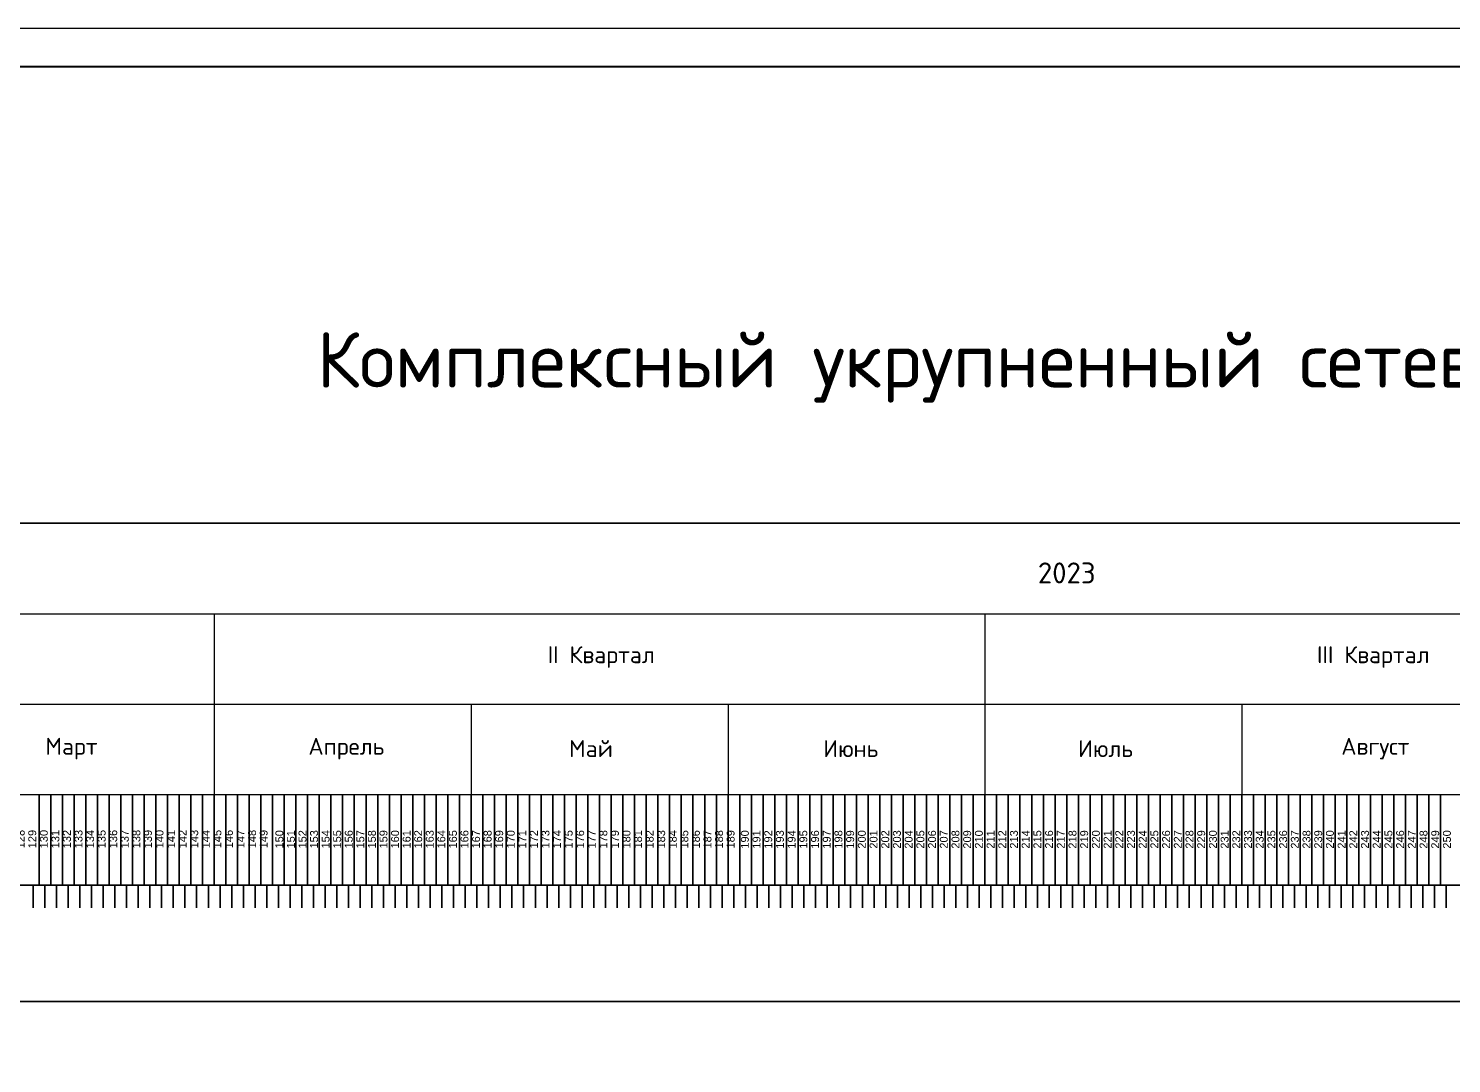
# Model space of a CAD drawing. Header units: millimetres. Extents: x -152693 to 518302, y -31658 to 793547.
# Drawn here: x -125442 to -105910, y 74219 to 88422 of the extents above; entities that cross this region are included whole.
import ezdxf

# ---------------------------------------------------------------- set-up
doc = ezdxf.new("R2010")
doc.units = ezdxf.units.MM
doc.linetypes.add('DASHED', pattern=[7, 5, -2, 0])
doc.layers.add('PDF _Текст', color=7, linetype='Continuous')
doc.styles.add('PDF ISOCPEUR', font='isocpeur.ttf')
doc.styles.get("Standard").update_dxf_attribs({"font": 'arial.ttf'})
doc.styles.add('ГОСТ 450', font='isocpeur.ttf', dxfattribs={"height": 450})

msp = doc.modelspace()

# ---------------------------------------------------------------- linework, layer by layer
at = {"color": 0, "lineweight": 30, "ltscale": 1000}
msp.add_line((-64913.2664, 87897.26969), (-150593.2664, 87897.26969), dxfattribs=at)
for p, q in [((-148355.37661, 81634.31224), (-102614.92692, 81634.31224)), ((-125296.98638, 76667.6753), (-125296.98638, 77908.17302)), ((-125296.98638, 76667.6753), (-125296.98638, 77908.17302)), ((-125136.69735, 76667.6753), (-125136.69735, 77908.17302)), ((-125136.69735, 76667.6753), (-125136.69735, 77908.17302)), ((-124976.40831, 76667.6753), (-124976.40831, 77908.17302)), ((-124976.40831, 76667.6753), (-124976.40831, 77908.17302)), ((-124816.11928, 76667.6753), (-124816.11928, 77908.17302)), ((-124816.11928, 76667.6753), (-124816.11928, 77908.17302)), ((-124655.83025, 76667.6753), (-124655.83025, 77908.17302)), ((-124655.83025, 76667.6753), (-124655.83025, 77908.17302)), ((-124495.54122, 76667.6753), (-124495.54122, 77908.17302)), ((-124495.54122, 76667.6753), (-124495.54122, 77908.17302)), ((-124335.25219, 76667.6753), (-124335.25219, 77908.17302)), ((-124335.25219, 76667.6753), (-124335.25219, 77908.17302)), ((-124174.96316, 76667.6753), (-124174.96316, 77908.17302)), ((-124174.96316, 76667.6753), (-124174.96316, 77908.17302)), ((-124014.67413, 76667.6753), (-124014.67413, 77908.17302)), ((-124014.67413, 76667.6753), (-124014.67413, 77908.17302)), ((-123854.38509, 76667.6753), (-123854.38509, 77908.17302)), ((-123854.38509, 76667.6753), (-123854.38509, 77908.17302)), ((-123694.09606, 76667.6753), (-123694.09606, 77908.17302)), ((-123694.09606, 76667.6753), (-123694.09606, 77908.17302)), ((-123533.80703, 76667.6753), (-123533.80703, 77908.17302)), ((-123533.80703, 76667.6753), (-123533.80703, 77908.17302)), ((-123373.518, 76667.6753), (-123373.518, 77908.17302)), ((-123373.518, 76667.6753), (-123373.518, 77908.17302)), ((-123213.22897, 76667.6753), (-123213.22897, 77908.17302)), ((-123213.22897, 76667.6753), (-123213.22897, 77908.17302)), ((-123052.93994, 76667.6753), (-123052.93994, 77908.17302)), ((-123052.93994, 76667.6753), (-123052.93994, 77908.17302)), ((-122892.65091, 76667.6753), (-122892.65091, 77908.17302)), ((-122892.65091, 76667.6753), (-122892.65091, 77908.17302)), ((-122732.36187, 76667.6753), (-122732.36187, 77908.17302)), ((-122732.36187, 76667.6753), (-122732.36187, 77908.17302)), ((-122572.07284, 76667.6753), (-122572.07284, 77908.17302)), ((-122572.07284, 76667.6753), (-122572.07284, 77908.17302)), ((-122411.78381, 76667.6753), (-122411.78381, 77908.17302)), ((-122411.78381, 76667.6753), (-122411.78381, 77908.17302)), ((-122251.49478, 76667.6753), (-122251.49478, 77908.17302)), ((-122251.49478, 76667.6753), (-122251.49478, 77908.17302)), ((-122091.20575, 76667.6753), (-122091.20575, 77908.17302)), ((-122091.20575, 76667.6753), (-122091.20575, 77908.17302)), ((-121930.91672, 76667.6753), (-121930.91672, 77908.17302)), ((-121930.91672, 76667.6753), (-121930.91672, 77908.17302)), ((-121770.62769, 76667.6753), (-121770.62769, 77908.17302)), ((-121770.62769, 76667.6753), (-121770.62769, 77908.17302)), ((-121610.33865, 76667.6753), (-121610.33865, 77908.17302)), ((-121610.33865, 76667.6753), (-121610.33865, 77908.17302)), ((-121450.04962, 76667.6753), (-121450.04962, 77908.17302)), ((-121450.04962, 76667.6753), (-121450.04962, 77908.17302)), ((-121289.76059, 76667.6753), (-121289.76059, 77908.17302)), ((-121289.76059, 76667.6753), (-121289.76059, 77908.17302)), ((-121129.47156, 76667.6753), (-121129.47156, 77908.17302)), ((-121129.47156, 76667.6753), (-121129.47156, 77908.17302)), ((-120969.18253, 76667.6753), (-120969.18253, 77908.17302)), ((-120969.18253, 76667.6753), (-120969.18253, 77908.17302)), ((-120808.8935, 76667.6753), (-120808.8935, 77908.17302)), ((-120808.8935, 76667.6753), (-120808.8935, 77908.17302)), ((-120648.60447, 76667.6753), (-120648.60447, 77908.17302)), ((-120648.60447, 76667.6753), (-120648.60447, 77908.17302)), ((-120488.31543, 76667.6753), (-120488.31543, 77908.17302)), ((-120488.31543, 76667.6753), (-120488.31543, 77908.17302)), ((-120328.0264, 76667.6753), (-120328.0264, 77908.17302)), ((-120328.0264, 76667.6753), (-120328.0264, 77908.17302)), ((-120167.73737, 76667.6753), (-120167.73737, 77908.17302)), ((-120167.73737, 76667.6753), (-120167.73737, 77908.17302)), ((-120007.44834, 76667.6753), (-120007.44834, 77908.17302)), ((-120007.44834, 76667.6753), (-120007.44834, 77908.17302)), ((-119847.15931, 76667.6753), (-119847.15931, 77908.17302)), ((-119847.15931, 76667.6753), (-119847.15931, 77908.17302)), ((-119686.87028, 76667.6753), (-119686.87028, 77908.17302)), ((-119686.87028, 76667.6753), (-119686.87028, 77908.17302)), ((-119526.58125, 76667.6753), (-119526.58125, 77908.17302)), ((-119526.58125, 76667.6753), (-119526.58125, 77908.17302)), ((-119366.29221, 76667.6753), (-119366.29221, 77908.17302)), ((-119366.29221, 76667.6753), (-119366.29221, 77908.17302)), ((-119206.00318, 76667.6753), (-119206.00318, 77908.17302)), ((-119206.00318, 76667.6753), (-119206.00318, 77908.17302)), ((-119045.71415, 76667.6753), (-119045.71415, 77908.17302)), ((-119045.71415, 76667.6753), (-119045.71415, 77908.17302)), ((-118885.42512, 76667.6753), (-118885.42512, 77908.17302)), ((-118885.42512, 76667.6753), (-118885.42512, 77908.17302)), ((-118725.13609, 76667.6753), (-118725.13609, 77908.17302)), ((-118725.13609, 76667.6753), (-118725.13609, 77908.17302)), ((-118564.84706, 76667.6753), (-118564.84706, 77908.17302)), ((-118564.84706, 76667.6753), (-118564.84706, 77908.17302)), ((-118404.55803, 76667.6753), (-118404.55803, 77908.17302)), ((-118404.55803, 76667.6753), (-118404.55803, 77908.17302)), ((-118244.26899, 76667.6753), (-118244.26899, 77908.17302)), ((-118244.26899, 76667.6753), (-118244.26899, 77908.17302)), ((-118083.97996, 76667.6753), (-118083.97996, 77908.17302)), ((-118083.97996, 76667.6753), (-118083.97996, 77908.17302)), ((-117923.69093, 76667.6753), (-117923.69093, 77908.17302)), ((-117923.69093, 76667.6753), (-117923.69093, 77908.17302)), ((-117763.4019, 76667.6753), (-117763.4019, 77908.17302)), ((-117763.4019, 76667.6753), (-117763.4019, 77908.17302)), ((-117603.11287, 76667.6753), (-117603.11287, 77908.17302)), ((-117603.11287, 76667.6753), (-117603.11287, 77908.17302)), ((-117442.82384, 76667.6753), (-117442.82384, 77908.17302)), ((-117442.82384, 76667.6753), (-117442.82384, 77908.17302)), ((-117282.53481, 76667.6753), (-117282.53481, 77908.17302)), ((-117282.53481, 76667.6753), (-117282.53481, 77908.17302)), ((-117122.24577, 76667.6753), (-117122.24577, 77908.17302)), ((-117122.24577, 76667.6753), (-117122.24577, 77908.17302)), ((-116961.95674, 76667.6753), (-116961.95674, 77908.17302)), ((-116961.95674, 76667.6753), (-116961.95674, 77908.17302)), ((-116801.66771, 76667.6753), (-116801.66771, 77908.17302)), ((-116801.66771, 76667.6753), (-116801.66771, 77908.17302)), ((-116641.37868, 76667.6753), (-116641.37868, 77908.17302)), ((-116641.37868, 76667.6753), (-116641.37868, 77908.17302)), ((-116481.08965, 76667.6753), (-116481.08965, 77908.17302)), ((-116481.08965, 76667.6753), (-116481.08965, 77908.17302)), ((-116320.80062, 76667.6753), (-116320.80062, 77908.17302)), ((-116320.80062, 76667.6753), (-116320.80062, 77908.17302)), ((-116160.51159, 76667.6753), (-116160.51159, 77908.17302)), ((-116160.51159, 76667.6753), (-116160.51159, 77908.17302)), ((-116000.22255, 76667.6753), (-116000.22255, 77908.17302)), ((-116000.22255, 76667.6753), (-116000.22255, 77908.17302)), ((-115839.93352, 76667.6753), (-115839.93352, 77908.17302)), ((-115839.93352, 76667.6753), (-115839.93352, 77908.17302)), ((-115679.64449, 76667.6753), (-115679.64449, 77908.17302)), ((-115679.64449, 76667.6753), (-115679.64449, 77908.17302)), ((-115519.35546, 76667.6753), (-115519.35546, 77908.17302)), ((-115519.35546, 76667.6753), (-115519.35546, 77908.17302)), ((-115359.06643, 76667.6753), (-115359.06643, 77908.17302)), ((-115359.06643, 76667.6753), (-115359.06643, 77908.17302)), ((-115198.7774, 76667.6753), (-115198.7774, 77908.17302)), ((-115198.7774, 76667.6753), (-115198.7774, 77908.17302)), ((-115038.48837, 76667.6753), (-115038.48837, 77908.17302)), ((-115038.48837, 76667.6753), (-115038.48837, 77908.17302)), ((-114878.19933, 76667.6753), (-114878.19933, 77908.17302)), ((-114878.19933, 76667.6753), (-114878.19933, 77908.17302)), ((-114717.9103, 76667.6753), (-114717.9103, 77908.17302)), ((-114717.9103, 76667.6753), (-114717.9103, 77908.17302)), ((-114557.62127, 76667.6753), (-114557.62127, 77908.17302)), ((-114557.62127, 76667.6753), (-114557.62127, 77908.17302)), ((-114397.33224, 76667.6753), (-114397.33224, 77908.17302)), ((-114397.33224, 76667.6753), (-114397.33224, 77908.17302)), ((-114237.04321, 76667.6753), (-114237.04321, 77908.17302)), ((-114237.04321, 76667.6753), (-114237.04321, 77908.17302)), ((-114076.75418, 76667.6753), (-114076.75418, 77908.17302)), ((-114076.75418, 76667.6753), (-114076.75418, 77908.17302)), ((-113916.46515, 76667.6753), (-113916.46515, 77908.17302)), ((-113916.46515, 76667.6753), (-113916.46515, 77908.17302)), ((-113756.17611, 76667.6753), (-113756.17611, 77908.17302)), ((-113756.17611, 76667.6753), (-113756.17611, 77908.17302)), ((-113595.88708, 76667.6753), (-113595.88708, 77908.17302)), ((-113595.88708, 76667.6753), (-113595.88708, 77908.17302)), ((-113435.59805, 76667.6753), (-113435.59805, 77908.17302)), ((-113435.59805, 76667.6753), (-113435.59805, 77908.17302)), ((-113275.30902, 76667.6753), (-113275.30902, 77908.17302)), ((-113275.30902, 76667.6753), (-113275.30902, 77908.17302)), ((-113115.01999, 76667.6753), (-113115.01999, 77908.17302)), ((-113115.01999, 76667.6753), (-113115.01999, 77908.17302)), ((-112954.73096, 76667.6753), (-112954.73096, 77908.17302)), ((-112954.73096, 76667.6753), (-112954.73096, 77908.17302)), ((-112794.44193, 76667.6753), (-112794.44193, 77908.17302)), ((-112794.44193, 76667.6753), (-112794.44193, 77908.17302)), ((-112634.15289, 76667.6753), (-112634.15289, 77908.17302)), ((-112634.15289, 76667.6753), (-112634.15289, 77908.17302)), ((-112473.86386, 76667.6753), (-112473.86386, 77908.17302)), ((-112473.86386, 76667.6753), (-112473.86386, 77908.17302)), ((-112313.57483, 76667.6753), (-112313.57483, 77908.17302)), ((-112313.57483, 76667.6753), (-112313.57483, 77908.17302)), ((-112153.2858, 76667.6753), (-112153.2858, 77908.17302)), ((-112153.2858, 76667.6753), (-112153.2858, 77908.17302)), ((-111992.99677, 76667.6753), (-111992.99677, 77908.17302)), ((-111992.99677, 76667.6753), (-111992.99677, 77908.17302)), ((-111832.70774, 76667.6753), (-111832.70774, 77908.17302)), ((-111832.70774, 76667.6753), (-111832.70774, 77908.17302)), ((-111672.41871, 76667.6753), (-111672.41871, 77908.17302)), ((-111672.41871, 76667.6753), (-111672.41871, 77908.17302)), ((-111512.12967, 76667.6753), (-111512.12967, 77908.17302)), ((-111512.12967, 76667.6753), (-111512.12967, 77908.17302)), ((-111351.84064, 76667.6753), (-111351.84064, 77908.17302)), ((-111351.84064, 76667.6753), (-111351.84064, 77908.17302)), ((-111191.55161, 76667.6753), (-111191.55161, 77908.17302)), ((-111191.55161, 76667.6753), (-111191.55161, 77908.17302)), ((-111031.26258, 76667.6753), (-111031.26258, 77908.17302)), ((-111031.26258, 76667.6753), (-111031.26258, 77908.17302)), ((-110870.97355, 76667.6753), (-110870.97355, 77908.17302)), ((-110870.97355, 76667.6753), (-110870.97355, 77908.17302)), ((-110710.68452, 76667.6753), (-110710.68452, 77908.17302)), ((-110710.68452, 76667.6753), (-110710.68452, 77908.17302)), ((-110550.39549, 76667.6753), (-110550.39549, 77908.17302)), ((-110550.39549, 76667.6753), (-110550.39549, 77908.17302)), ((-110390.10645, 76667.6753), (-110390.10645, 77908.17302)), ((-110390.10645, 76667.6753), (-110390.10645, 77908.17302)), ((-110229.81742, 76667.6753), (-110229.81742, 77908.17302)), ((-110229.81742, 76667.6753), (-110229.81742, 77908.17302)), ((-110069.52839, 76667.6753), (-110069.52839, 77908.17302)), ((-110069.52839, 76667.6753), (-110069.52839, 77908.17302)), ((-109909.23936, 76667.6753), (-109909.23936, 77908.17302)), ((-109909.23936, 76667.6753), (-109909.23936, 77908.17302)), ((-109748.95033, 76667.6753), (-109748.95033, 77908.17302)), ((-109748.95033, 76667.6753), (-109748.95033, 77908.17302)), ((-109588.6613, 76667.6753), (-109588.6613, 77908.17302)), ((-109588.6613, 76667.6753), (-109588.6613, 77908.17302)), ((-109428.37227, 76667.6753), (-109428.37227, 77908.17302)), ((-109428.37227, 76667.6753), (-109428.37227, 77908.17302)), ((-109268.08323, 76667.6753), (-109268.08323, 77908.17302)), ((-109268.08323, 76667.6753), (-109268.08323, 77908.17302)), ((-109107.7942, 76667.6753), (-109107.7942, 77908.17302)), ((-109107.7942, 76667.6753), (-109107.7942, 77908.17302)), ((-108947.50517, 76667.6753), (-108947.50517, 77908.17302)), ((-108947.50517, 76667.6753), (-108947.50517, 77908.17302)), ((-108787.21614, 76667.6753), (-108787.21614, 77908.17302)), ((-108787.21614, 76667.6753), (-108787.21614, 77908.17302)), ((-108626.92711, 76667.6753), (-108626.92711, 77908.17302)), ((-108626.92711, 76667.6753), (-108626.92711, 77908.17302)), ((-108466.63808, 76667.6753), (-108466.63808, 77908.17302)), ((-108466.63808, 76667.6753), (-108466.63808, 77908.17302)), ((-108306.34905, 76667.6753), (-108306.34905, 77908.17302)), ((-108306.34905, 76667.6753), (-108306.34905, 77908.17302)), ((-108146.06001, 76667.6753), (-108146.06001, 77908.17302)), ((-108146.06001, 76667.6753), (-108146.06001, 77908.17302)), ((-107985.77098, 76667.6753), (-107985.77098, 77908.17302)), ((-107985.77098, 76667.6753), (-107985.77098, 77908.17302)), ((-107825.48195, 76667.6753), (-107825.48195, 77908.17302)), ((-107825.48195, 76667.6753), (-107825.48195, 77908.17302)), ((-107665.19292, 76667.6753), (-107665.19292, 77908.17302)), ((-107665.19292, 76667.6753), (-107665.19292, 77908.17302)), ((-107504.90389, 76667.6753), (-107504.90389, 77908.17302)), ((-107504.90389, 76667.6753), (-107504.90389, 77908.17302)), ((-107344.61486, 76667.6753), (-107344.61486, 77908.17302)), ((-107344.61486, 76667.6753), (-107344.61486, 77908.17302)), ((-107184.32583, 76667.6753), (-107184.32583, 77908.17302)), ((-107184.32583, 76667.6753), (-107184.32583, 77908.17302)), ((-107024.03679, 76667.6753), (-107024.03679, 77908.17302)), ((-107024.03679, 76667.6753), (-107024.03679, 77908.17302)), ((-106863.74776, 76667.6753), (-106863.74776, 77908.17302)), ((-106863.74776, 76667.6753), (-106863.74776, 77908.17302)), ((-106703.45873, 76667.6753), (-106703.45873, 77908.17302)), ((-106703.45873, 76667.6753), (-106703.45873, 77908.17302)), ((-106543.1697, 76667.6753), (-106543.1697, 77908.17302)), ((-106543.1697, 76667.6753), (-106543.1697, 77908.17302)), ((-106382.88067, 76667.6753), (-106382.88067, 77908.17302)), ((-106382.88067, 76667.6753), (-106382.88067, 77908.17302)), ((-106222.59164, 76667.6753), (-106222.59164, 77908.17302)), ((-106222.59164, 76667.6753), (-106222.59164, 77908.17302)), ((-106062.30261, 76667.6753), (-106062.30261, 77908.17302)), ((-106062.30261, 76667.6753), (-106062.30261, 77908.17302)), ((-145974.27143, 76667.6753), (-69035.53635, 76667.6753)), ((-125377.13089, 76667.6753), (-125377.13089, 76356.38935)), ((-125377.13089, 76356.38935), (-125377.13089, 76667.6753)), ((-125216.84186, 76667.6753), (-125216.84186, 76356.38935)), ((-125216.84186, 76667.6753), (-125216.84186, 76356.38935)), ((-125216.84186, 76667.6753), (-125216.84186, 76356.38935)), ((-125216.84186, 76356.38935), (-125216.84186, 76667.6753)), ((-125056.55283, 76667.6753), (-125056.55283, 76356.38935)), ((-125056.55283, 76356.38935), (-125056.55283, 76667.6753)), ((-124896.2638, 76667.6753), (-124896.2638, 76356.38935)), ((-124896.2638, 76667.6753), (-124896.2638, 76356.38935)), ((-124896.2638, 76356.38935), (-124896.2638, 76667.6753)), ((-124735.97477, 76667.6753), (-124735.97477, 76356.38935)), ((-124735.97477, 76356.38935), (-124735.97477, 76667.6753)), ((-124575.68574, 76667.6753), (-124575.68574, 76356.38935)), ((-124575.68574, 76667.6753), (-124575.68574, 76356.38935)), ((-124575.68574, 76356.38935), (-124575.68574, 76667.6753)), ((-124415.3967, 76667.6753), (-124415.3967, 76356.38935)), ((-124415.3967, 76356.38935), (-124415.3967, 76667.6753)), ((-124255.10767, 76667.6753), (-124255.10767, 76356.38935)), ((-124255.10767, 76667.6753), (-124255.10767, 76356.38935)), ((-124255.10767, 76356.38935), (-124255.10767, 76667.6753)), ((-124094.81864, 76667.6753), (-124094.81864, 76356.38935)), ((-124094.81864, 76667.6753), (-124094.81864, 76356.38935)), ((-124094.81864, 76356.38935), (-124094.81864, 76667.6753)), ((-123934.52961, 76667.6753), (-123934.52961, 76356.38935)), ((-123934.52961, 76356.38935), (-123934.52961, 76667.6753)), ((-123774.24058, 76667.6753), (-123774.24058, 76356.38935)), ((-123774.24058, 76667.6753), (-123774.24058, 76356.38935)), ((-123774.24058, 76356.38935), (-123774.24058, 76667.6753)), ((-123613.95155, 76667.6753), (-123613.95155, 76356.38935)), ((-123613.95155, 76356.38935), (-123613.95155, 76667.6753)), ((-123453.66252, 76667.6753), (-123453.66252, 76356.38935)), ((-123453.66252, 76667.6753), (-123453.66252, 76356.38935)), ((-123453.66252, 76356.38935), (-123453.66252, 76667.6753)), ((-123293.37348, 76667.6753), (-123293.37348, 76356.38935)), ((-123293.37348, 76356.38935), (-123293.37348, 76667.6753)), ((-123133.08445, 76667.6753), (-123133.08445, 76356.38935)), ((-123133.08445, 76667.6753), (-123133.08445, 76356.38935)), ((-123133.08445, 76356.38935), (-123133.08445, 76667.6753)), ((-122972.79542, 76667.6753), (-122972.79542, 76356.38935)), ((-122972.79542, 76667.6753), (-122972.79542, 76356.38935)), ((-122972.79542, 76356.38935), (-122972.79542, 76667.6753)), ((-122812.50639, 76667.6753), (-122812.50639, 76356.38935)), ((-122812.50639, 76356.38935), (-122812.50639, 76667.6753)), ((-122652.21736, 76667.6753), (-122652.21736, 76356.38935)), ((-122652.21736, 76667.6753), (-122652.21736, 76356.38935)), ((-122652.21736, 76356.38935), (-122652.21736, 76667.6753)), ((-122491.92833, 76667.6753), (-122491.92833, 76356.38935)), ((-122491.92833, 76356.38935), (-122491.92833, 76667.6753)), ((-122331.6393, 76667.6753), (-122331.6393, 76356.38935)), ((-122331.6393, 76667.6753), (-122331.6393, 76356.38935)), ((-122331.6393, 76356.38935), (-122331.6393, 76667.6753)), ((-122171.35026, 76667.6753), (-122171.35026, 76356.38935)), ((-122171.35026, 76356.38935), (-122171.35026, 76667.6753)), ((-122011.06123, 76667.6753), (-122011.06123, 76356.38935)), ((-122011.06123, 76667.6753), (-122011.06123, 76356.38935)), ((-122011.06123, 76356.38935), (-122011.06123, 76667.6753)), ((-121850.7722, 76667.6753), (-121850.7722, 76356.38935)), ((-121850.7722, 76667.6753), (-121850.7722, 76356.38935)), ((-121850.7722, 76356.38935), (-121850.7722, 76667.6753)), ((-121690.48317, 76667.6753), (-121690.48317, 76356.38935)), ((-121690.48317, 76356.38935), (-121690.48317, 76667.6753)), ((-121530.19414, 76667.6753), (-121530.19414, 76356.38935)), ((-121530.19414, 76667.6753), (-121530.19414, 76356.38935)), ((-121530.19414, 76356.38935), (-121530.19414, 76667.6753)), ((-121369.90511, 76667.6753), (-121369.90511, 76356.38935)), ((-121369.90511, 76356.38935), (-121369.90511, 76667.6753)), ((-121209.61608, 76667.6753), (-121209.61608, 76356.38935)), ((-121209.61608, 76667.6753), (-121209.61608, 76356.38935)), ((-121209.61608, 76356.38935), (-121209.61608, 76667.6753)), ((-121049.32704, 76667.6753), (-121049.32704, 76356.38935)), ((-121049.32704, 76356.38935), (-121049.32704, 76667.6753)), ((-120889.03801, 76667.6753), (-120889.03801, 76356.38935)), ((-120889.03801, 76667.6753), (-120889.03801, 76356.38935)), ((-120889.03801, 76356.38935), (-120889.03801, 76667.6753)), ((-120728.74898, 76667.6753), (-120728.74898, 76356.38935)), ((-120728.74898, 76667.6753), (-120728.74898, 76356.38935)), ((-120728.74898, 76356.38935), (-120728.74898, 76667.6753)), ((-120568.45995, 76667.6753), (-120568.45995, 76356.38935)), ((-120568.45995, 76356.38935), (-120568.45995, 76667.6753)), ((-120408.17092, 76667.6753), (-120408.17092, 76356.38935)), ((-120408.17092, 76667.6753), (-120408.17092, 76356.38935)), ((-120408.17092, 76356.38935), (-120408.17092, 76667.6753)), ((-120247.88189, 76667.6753), (-120247.88189, 76356.38935)), ((-120247.88189, 76356.38935), (-120247.88189, 76667.6753)), ((-120087.59286, 76667.6753), (-120087.59286, 76356.38935)), ((-120087.59286, 76667.6753), (-120087.59286, 76356.38935)), ((-120087.59286, 76356.38935), (-120087.59286, 76667.6753)), ((-119927.30382, 76667.6753), (-119927.30382, 76356.38935)), ((-119927.30382, 76356.38935), (-119927.30382, 76667.6753)), ((-119767.01479, 76667.6753), (-119767.01479, 76356.38935)), ((-119767.01479, 76667.6753), (-119767.01479, 76356.38935)), ((-119767.01479, 76667.6753), (-119767.01479, 76356.38935)), ((-119767.01479, 76356.38935), (-119767.01479, 76667.6753)), ((-119606.72576, 76667.6753), (-119606.72576, 76356.38935)), ((-119606.72576, 76356.38935), (-119606.72576, 76667.6753)), ((-119446.43673, 76667.6753), (-119446.43673, 76356.38935)), ((-119446.43673, 76667.6753), (-119446.43673, 76356.38935)), ((-119446.43673, 76356.38935), (-119446.43673, 76667.6753)), ((-119286.1477, 76667.6753), (-119286.1477, 76356.38935)), ((-119286.1477, 76356.38935), (-119286.1477, 76667.6753)), ((-119125.85867, 76667.6753), (-119125.85867, 76356.38935)), ((-119125.85867, 76667.6753), (-119125.85867, 76356.38935)), ((-119125.85867, 76356.38935), (-119125.85867, 76667.6753)), ((-118965.56964, 76667.6753), (-118965.56964, 76356.38935)), ((-118965.56964, 76356.38935), (-118965.56964, 76667.6753)), ((-118805.2806, 76667.6753), (-118805.2806, 76356.38935)), ((-118805.2806, 76667.6753), (-118805.2806, 76356.38935)), ((-118805.2806, 76356.38935), (-118805.2806, 76667.6753)), ((-118644.99157, 76667.6753), (-118644.99157, 76356.38935)), ((-118644.99157, 76667.6753), (-118644.99157, 76356.38935)), ((-118644.99157, 76356.38935), (-118644.99157, 76667.6753)), ((-118484.70254, 76667.6753), (-118484.70254, 76356.38935)), ((-118484.70254, 76356.38935), (-118484.70254, 76667.6753)), ((-118324.41351, 76667.6753), (-118324.41351, 76356.38935)), ((-118324.41351, 76667.6753), (-118324.41351, 76356.38935)), ((-118324.41351, 76356.38935), (-118324.41351, 76667.6753)), ((-118164.12448, 76667.6753), (-118164.12448, 76356.38935)), ((-118164.12448, 76356.38935), (-118164.12448, 76667.6753)), ((-118003.83545, 76667.6753), (-118003.83545, 76356.38935)), ((-118003.83545, 76667.6753), (-118003.83545, 76356.38935)), ((-118003.83545, 76356.38935), (-118003.83545, 76667.6753)), ((-117843.54642, 76667.6753), (-117843.54642, 76356.38935)), ((-117843.54642, 76356.38935), (-117843.54642, 76667.6753)), ((-117683.25738, 76667.6753), (-117683.25738, 76356.38935)), ((-117683.25738, 76667.6753), (-117683.25738, 76356.38935)), ((-117683.25738, 76356.38935), (-117683.25738, 76667.6753)), ((-117522.96835, 76667.6753), (-117522.96835, 76356.38935)), ((-117522.96835, 76667.6753), (-117522.96835, 76356.38935)), ((-117522.96835, 76356.38935), (-117522.96835, 76667.6753)), ((-117362.67932, 76667.6753), (-117362.67932, 76356.38935)), ((-117362.67932, 76356.38935), (-117362.67932, 76667.6753)), ((-117202.39029, 76667.6753), (-117202.39029, 76356.38935)), ((-117202.39029, 76667.6753), (-117202.39029, 76356.38935)), ((-117202.39029, 76356.38935), (-117202.39029, 76667.6753)), ((-117042.10126, 76667.6753), (-117042.10126, 76356.38935)), ((-117042.10126, 76356.38935), (-117042.10126, 76667.6753)), ((-116881.81223, 76667.6753), (-116881.81223, 76356.38935)), ((-116881.81223, 76667.6753), (-116881.81223, 76356.38935)), ((-116881.81223, 76356.38935), (-116881.81223, 76667.6753)), ((-116721.5232, 76667.6753), (-116721.5232, 76356.38935)), ((-116721.5232, 76356.38935), (-116721.5232, 76667.6753)), ((-116561.23416, 76667.6753), (-116561.23416, 76356.38935)), ((-116561.23416, 76667.6753), (-116561.23416, 76356.38935)), ((-116561.23416, 76356.38935), (-116561.23416, 76667.6753)), ((-116400.94513, 76667.6753), (-116400.94513, 76356.38935)), ((-116400.94513, 76667.6753), (-116400.94513, 76356.38935)), ((-116400.94513, 76356.38935), (-116400.94513, 76667.6753)), ((-116240.6561, 76667.6753), (-116240.6561, 76356.38935)), ((-116240.6561, 76356.38935), (-116240.6561, 76667.6753)), ((-116080.36707, 76667.6753), (-116080.36707, 76356.38935)), ((-116080.36707, 76667.6753), (-116080.36707, 76356.38935)), ((-116080.36707, 76356.38935), (-116080.36707, 76667.6753)), ((-115920.07804, 76667.6753), (-115920.07804, 76356.38935)), ((-115920.07804, 76356.38935), (-115920.07804, 76667.6753)), ((-115759.78901, 76667.6753), (-115759.78901, 76356.38935)), ((-115759.78901, 76667.6753), (-115759.78901, 76356.38935)), ((-115759.78901, 76356.38935), (-115759.78901, 76667.6753)), ((-115599.49998, 76667.6753), (-115599.49998, 76356.38935)), ((-115599.49998, 76356.38935), (-115599.49998, 76667.6753)), ((-115439.21094, 76667.6753), (-115439.21094, 76356.38935)), ((-115439.21094, 76667.6753), (-115439.21094, 76356.38935)), ((-115439.21094, 76356.38935), (-115439.21094, 76667.6753)), ((-115278.92191, 76667.6753), (-115278.92191, 76356.38935)), ((-115278.92191, 76667.6753), (-115278.92191, 76356.38935)), ((-115278.92191, 76356.38935), (-115278.92191, 76667.6753)), ((-115118.63288, 76667.6753), (-115118.63288, 76356.38935)), ((-115118.63288, 76356.38935), (-115118.63288, 76667.6753)), ((-114958.34385, 76667.6753), (-114958.34385, 76356.38935)), ((-114958.34385, 76667.6753), (-114958.34385, 76356.38935)), ((-114958.34385, 76356.38935), (-114958.34385, 76667.6753)), ((-114798.05482, 76667.6753), (-114798.05482, 76356.38935)), ((-114798.05482, 76356.38935), (-114798.05482, 76667.6753)), ((-114637.76579, 76667.6753), (-114637.76579, 76356.38935)), ((-114637.76579, 76667.6753), (-114637.76579, 76356.38935)), ((-114637.76579, 76356.38935), (-114637.76579, 76667.6753)), ((-114477.47676, 76667.6753), (-114477.47676, 76356.38935)), ((-114477.47676, 76356.38935), (-114477.47676, 76667.6753)), ((-114317.18772, 76667.6753), (-114317.18772, 76356.38935)), ((-114317.18772, 76667.6753), (-114317.18772, 76356.38935)), ((-114317.18772, 76667.6753), (-114317.18772, 76356.38935)), ((-114317.18772, 76356.38935), (-114317.18772, 76667.6753)), ((-114156.89869, 76667.6753), (-114156.89869, 76356.38935)), ((-114156.89869, 76356.38935), (-114156.89869, 76667.6753)), ((-113996.60966, 76667.6753), (-113996.60966, 76356.38935)), ((-113996.60966, 76667.6753), (-113996.60966, 76356.38935)), ((-113996.60966, 76356.38935), (-113996.60966, 76667.6753)), ((-113836.32063, 76667.6753), (-113836.32063, 76356.38935)), ((-113836.32063, 76356.38935), (-113836.32063, 76667.6753)), ((-113676.0316, 76667.6753), (-113676.0316, 76356.38935)), ((-113676.0316, 76667.6753), (-113676.0316, 76356.38935)), ((-113676.0316, 76356.38935), (-113676.0316, 76667.6753)), ((-113515.74257, 76667.6753), (-113515.74257, 76356.38935)), ((-113515.74257, 76356.38935), (-113515.74257, 76667.6753)), ((-113355.45354, 76667.6753), (-113355.45354, 76356.38935)), ((-113355.45354, 76667.6753), (-113355.45354, 76356.38935)), ((-113355.45354, 76356.38935), (-113355.45354, 76667.6753)), ((-113195.1645, 76667.6753), (-113195.1645, 76356.38935)), ((-113195.1645, 76667.6753), (-113195.1645, 76356.38935)), ((-113195.1645, 76356.38935), (-113195.1645, 76667.6753)), ((-113034.87547, 76667.6753), (-113034.87547, 76356.38935)), ((-113034.87547, 76356.38935), (-113034.87547, 76667.6753)), ((-112874.58644, 76667.6753), (-112874.58644, 76356.38935)), ((-112874.58644, 76667.6753), (-112874.58644, 76356.38935)), ((-112874.58644, 76356.38935), (-112874.58644, 76667.6753)), ((-112714.29741, 76667.6753), (-112714.29741, 76356.38935)), ((-112714.29741, 76356.38935), (-112714.29741, 76667.6753)), ((-112554.00838, 76667.6753), (-112554.00838, 76356.38935)), ((-112554.00838, 76667.6753), (-112554.00838, 76356.38935)), ((-112554.00838, 76356.38935), (-112554.00838, 76667.6753)), ((-112393.71935, 76667.6753), (-112393.71935, 76356.38935)), ((-112393.71935, 76356.38935), (-112393.71935, 76667.6753)), ((-112233.43032, 76667.6753), (-112233.43032, 76356.38935)), ((-112233.43032, 76667.6753), (-112233.43032, 76356.38935)), ((-112233.43032, 76356.38935), (-112233.43032, 76667.6753)), ((-112073.14128, 76667.6753), (-112073.14128, 76356.38935)), ((-112073.14128, 76667.6753), (-112073.14128, 76356.38935)), ((-112073.14128, 76356.38935), (-112073.14128, 76667.6753)), ((-111912.85225, 76667.6753), (-111912.85225, 76356.38935)), ((-111912.85225, 76356.38935), (-111912.85225, 76667.6753)), ((-111752.56322, 76667.6753), (-111752.56322, 76356.38935)), ((-111752.56322, 76667.6753), (-111752.56322, 76356.38935)), ((-111752.56322, 76356.38935), (-111752.56322, 76667.6753)), ((-111592.27419, 76667.6753), (-111592.27419, 76356.38935)), ((-111592.27419, 76356.38935), (-111592.27419, 76667.6753)), ((-111431.98516, 76667.6753), (-111431.98516, 76356.38935)), ((-111431.98516, 76667.6753), (-111431.98516, 76356.38935)), ((-111431.98516, 76356.38935), (-111431.98516, 76667.6753)), ((-111271.69613, 76667.6753), (-111271.69613, 76356.38935)), ((-111271.69613, 76356.38935), (-111271.69613, 76667.6753)), ((-111111.4071, 76667.6753), (-111111.4071, 76356.38935)), ((-111111.4071, 76667.6753), (-111111.4071, 76356.38935)), ((-111111.4071, 76356.38935), (-111111.4071, 76667.6753)), ((-110951.11806, 76667.6753), (-110951.11806, 76356.38935)), ((-110951.11806, 76667.6753), (-110951.11806, 76356.38935)), ((-110951.11806, 76356.38935), (-110951.11806, 76667.6753)), ((-110790.82903, 76667.6753), (-110790.82903, 76356.38935)), ((-110790.82903, 76356.38935), (-110790.82903, 76667.6753)), ((-110630.54, 76667.6753), (-110630.54, 76356.38935)), ((-110630.54, 76667.6753), (-110630.54, 76356.38935)), ((-110630.54, 76356.38935), (-110630.54, 76667.6753)), ((-110470.25097, 76667.6753), (-110470.25097, 76356.38935)), ((-110470.25097, 76356.38935), (-110470.25097, 76667.6753)), ((-110309.96194, 76667.6753), (-110309.96194, 76356.38935)), ((-110309.96194, 76667.6753), (-110309.96194, 76356.38935)), ((-110309.96194, 76356.38935), (-110309.96194, 76667.6753)), ((-110149.67291, 76667.6753), (-110149.67291, 76356.38935)), ((-110149.67291, 76356.38935), (-110149.67291, 76667.6753)), ((-109989.38388, 76667.6753), (-109989.38388, 76356.38935)), ((-109989.38388, 76667.6753), (-109989.38388, 76356.38935)), ((-109989.38388, 76356.38935), (-109989.38388, 76667.6753)), ((-109829.09484, 76667.6753), (-109829.09484, 76356.38935)), ((-109829.09484, 76667.6753), (-109829.09484, 76356.38935)), ((-109829.09484, 76356.38935), (-109829.09484, 76667.6753)), ((-109668.80581, 76667.6753), (-109668.80581, 76356.38935)), ((-109668.80581, 76356.38935), (-109668.80581, 76667.6753)), ((-109508.51678, 76667.6753), (-109508.51678, 76356.38935)), ((-109508.51678, 76667.6753), (-109508.51678, 76356.38935)), ((-109508.51678, 76356.38935), (-109508.51678, 76667.6753)), ((-109348.22775, 76667.6753), (-109348.22775, 76356.38935)), ((-109348.22775, 76356.38935), (-109348.22775, 76667.6753)), ((-109187.93872, 76667.6753), (-109187.93872, 76356.38935)), ((-109187.93872, 76667.6753), (-109187.93872, 76356.38935)), ((-109187.93872, 76356.38935), (-109187.93872, 76667.6753)), ((-109027.64969, 76667.6753), (-109027.64969, 76356.38935)), ((-109027.64969, 76356.38935), (-109027.64969, 76667.6753)), ((-108867.36066, 76667.6753), (-108867.36066, 76356.38935)), ((-108867.36066, 76667.6753), (-108867.36066, 76356.38935)), ((-108867.36066, 76667.6753), (-108867.36066, 76356.38935)), ((-108867.36066, 76356.38935), (-108867.36066, 76667.6753)), ((-108707.07162, 76667.6753), (-108707.07162, 76356.38935)), ((-108707.07162, 76356.38935), (-108707.07162, 76667.6753)), ((-108546.78259, 76667.6753), (-108546.78259, 76356.38935)), ((-108546.78259, 76667.6753), (-108546.78259, 76356.38935)), ((-108546.78259, 76356.38935), (-108546.78259, 76667.6753)), ((-108386.49356, 76667.6753), (-108386.49356, 76356.38935)), ((-108386.49356, 76356.38935), (-108386.49356, 76667.6753)), ((-108226.20453, 76667.6753), (-108226.20453, 76356.38935)), ((-108226.20453, 76667.6753), (-108226.20453, 76356.38935)), ((-108226.20453, 76356.38935), (-108226.20453, 76667.6753)), ((-108065.9155, 76667.6753), (-108065.9155, 76356.38935)), ((-108065.9155, 76356.38935), (-108065.9155, 76667.6753)), ((-107905.62647, 76667.6753), (-107905.62647, 76356.38935)), ((-107905.62647, 76667.6753), (-107905.62647, 76356.38935)), ((-107905.62647, 76356.38935), (-107905.62647, 76667.6753)), ((-107745.33744, 76667.6753), (-107745.33744, 76356.38935)), ((-107745.33744, 76667.6753), (-107745.33744, 76356.38935)), ((-107745.33744, 76356.38935), (-107745.33744, 76667.6753)), ((-107585.0484, 76667.6753), (-107585.0484, 76356.38935)), ((-107585.0484, 76356.38935), (-107585.0484, 76667.6753)), ((-107424.75937, 76667.6753), (-107424.75937, 76356.38935)), ((-107424.75937, 76667.6753), (-107424.75937, 76356.38935)), ((-107424.75937, 76356.38935), (-107424.75937, 76667.6753)), ((-107264.47034, 76667.6753), (-107264.47034, 76356.38935)), ((-107264.47034, 76356.38935), (-107264.47034, 76667.6753)), ((-107104.18131, 76667.6753), (-107104.18131, 76356.38935)), ((-107104.18131, 76667.6753), (-107104.18131, 76356.38935)), ((-107104.18131, 76356.38935), (-107104.18131, 76667.6753)), ((-106943.89228, 76667.6753), (-106943.89228, 76356.38935)), ((-106943.89228, 76356.38935), (-106943.89228, 76667.6753)), ((-106783.60325, 76667.6753), (-106783.60325, 76356.38935)), ((-106783.60325, 76667.6753), (-106783.60325, 76356.38935)), ((-106783.60325, 76356.38935), (-106783.60325, 76667.6753)), ((-106623.31422, 76667.6753), (-106623.31422, 76356.38935)), ((-106623.31422, 76667.6753), (-106623.31422, 76356.38935)), ((-106623.31422, 76356.38935), (-106623.31422, 76667.6753)), ((-106463.02518, 76667.6753), (-106463.02518, 76356.38935)), ((-106463.02518, 76356.38935), (-106463.02518, 76667.6753)), ((-106302.73615, 76667.6753), (-106302.73615, 76356.38935)), ((-106302.73615, 76667.6753), (-106302.73615, 76356.38935)), ((-106302.73615, 76356.38935), (-106302.73615, 76667.6753)), ((-106142.44712, 76667.6753), (-106142.44712, 76356.38935)), ((-106142.44712, 76356.38935), (-106142.44712, 76667.6753)), ((-105982.15809, 76667.6753), (-105982.15809, 76356.38935)), ((-105982.15809, 76667.6753), (-105982.15809, 76356.38935)), ((-105982.15809, 76356.38935), (-105982.15809, 76667.6753)), ((-70055.09251, 75070.12998), (-145974.27143, 75070.12998))]:
    msp.add_line(p, q)
at = {"color": 0, "linetype": 'ByBlock', "lineweight": 15, "ltscale": 20}
msp.add_lwpolyline([(-152693.2664, 26052.26969), (-64388.2664, 26052.26969), (-64388.2664, 88422.26969), (-152693.2664, 88422.26969)], close=True, dxfattribs=at)
at = {"lineweight": 20}
for points in [[(-148355.37661, 80389.16846), (-95004.68247, 80389.16846)], [(-122892.65091, 80389.16846), (-122892.65091, 79148.67074)], [(-112313.57483, 80389.16846), (-112313.57483, 79148.67074), (-112313.57483, 79148.67074)], [(-148355.37661, 79148.67074), (-69035.53635, 79148.67074), (-69035.53635, 77908.17302), (-148355.37661, 77908.17302)], [(-122892.65091, 79148.67074), (-122892.65091, 77908.17302)], [(-122892.65091, 79148.67074), (-122892.65091, 77908.17302)], [(-119366.29221, 79148.67074), (-119366.29221, 77908.17302)], [(-119366.29221, 79148.67074), (-119366.29221, 77908.17302)], [(-115839.93352, 79148.67074), (-115839.93352, 77908.17302)], [(-115839.93352, 79148.67074), (-115839.93352, 77908.17302)], [(-112313.57483, 79148.67074), (-112313.57483, 77908.17302)], [(-112313.57483, 79148.67074), (-112313.57483, 77908.17302)], [(-108787.21614, 79148.67074), (-108787.21614, 77908.17302)], [(-108787.21614, 79148.67074), (-108787.21614, 77908.17302)], [(-113203.29511, 77908.17302), (-113203.29511, 77908.17302)], [(-105918.27478, 77908.17302), (-105918.27478, 77908.17302)]]:
    msp.add_lwpolyline(points, dxfattribs=at)

# ---------------------------------------------------------------- texts
at = {"lineweight": 20, "insert": (-111587.21106, 80807.31376), "char_height": 287.474893, "attachment_point": 7, "style": 'PDF ISOCPEUR'}
msp.add_mtext('2023', dxfattribs=at)
at = {"lineweight": 20, "attachment_point": 5, "style": 'ГОСТ 450'}
for s, width, insert, char_height in [('II Квартал', 3268.2742461, (-117580.86734, 79797.47602), 232.443734), ('III Квартал', 2539.5053012, (-106984.17629, 79797.47602), 232.4437338), ('Март', 1549.6248917, (-124851.34438, 78540.46149), 232.443734), ('Апрель', 1549.6248917, (-121077.14219, 78540.46149), 232.443734), ('Май', 1549.6248917, (-117721.68856, 78540.46149), 232.443734), ('Июнь', 1549.6248917, (-114153.75485, 78540.46149), 232.443734), ('Июль', 1549.6248917, (-110657.29495, 78540.46149), 232.443734), ('Август', 1549.6248917, (-106955.81252, 78540.46149), 232.443734)]:
    msp.add_mtext_dynamic_manual_height_columns(s, width=width, gutter_width=9.68516, heights=[0], dxfattribs=dict(at, insert=insert, char_height=char_height))
at = {"char_height": 108.2635125, "width": 253.9503095, "attachment_point": 1, "rotation": 90}
for s, insert in [('\\pxsm0.88;115\\P116\\P117\\P118\\P119\\P120\\P121\\P122\\P123\\P124\\P125\\P126\\P127\\P128\\P129\\P130\\P131\\P132\\P133\\P134\\P135\\P136\\P137\\P138\\P139\\P140\\P141\\P142\\P143\\P144\\P145\\P146\\P147\\P148\\P149', (-127667.49614, 77172.63283)), ('\\pxsm0.88;150\\P151\\P152\\P153\\P154\\P155\\P156\\P157\\P158\\P159\\P160\\P161\\P162\\P163\\P164\\P165\\P166\\P167\\P168\\P169\\P170\\P171\\P172\\P173\\P174\\P175\\P176\\P177\\P178\\P179\\P180\\P181\\P182\\P183\\P184\\P185\\P186\\P187\\P188\\P189', (-122052.44173, 77169.44592)), ('\\pxsm0.8899;190\\P191\\P192\\P193\\P194\\P195\\P196\\P197\\P198\\P199\\P200\\P201\\P202\\P203\\P204\\P205\\P206\\P207\\P208\\P209\\P210\\P211\\P212\\P213\\P214\\P215\\P216\\P217\\P218\\P219\\P220\\P221\\P222\\P223\\P224\\P225\\P226\\P227\\P228\\P229\\P230\\P231\\P232\\P233\\P234\\P235\\P236\\P237\\P238\\P239\\P240\\P241\\P242\\P243\\P244\\P245\\P246\\P247\\P248\\P249\\P250', (-115663.46216, 77167.95077))]:
    msp.add_mtext(s, dxfattribs=dict(at, insert=insert))
at = {"layer": 'PDF _Текст', "linetype": 'DASHED', "lineweight": 20, "insert": (-121484.43898, 83287.37167), "char_height": 762.3665131, "attachment_point": 7, "style": 'PDF ISOCPEUR'}
msp.add_mtext('Комплексный укрупненный сетевой график строительства', dxfattribs=at)

doc.saveas('drawing.dxf')
